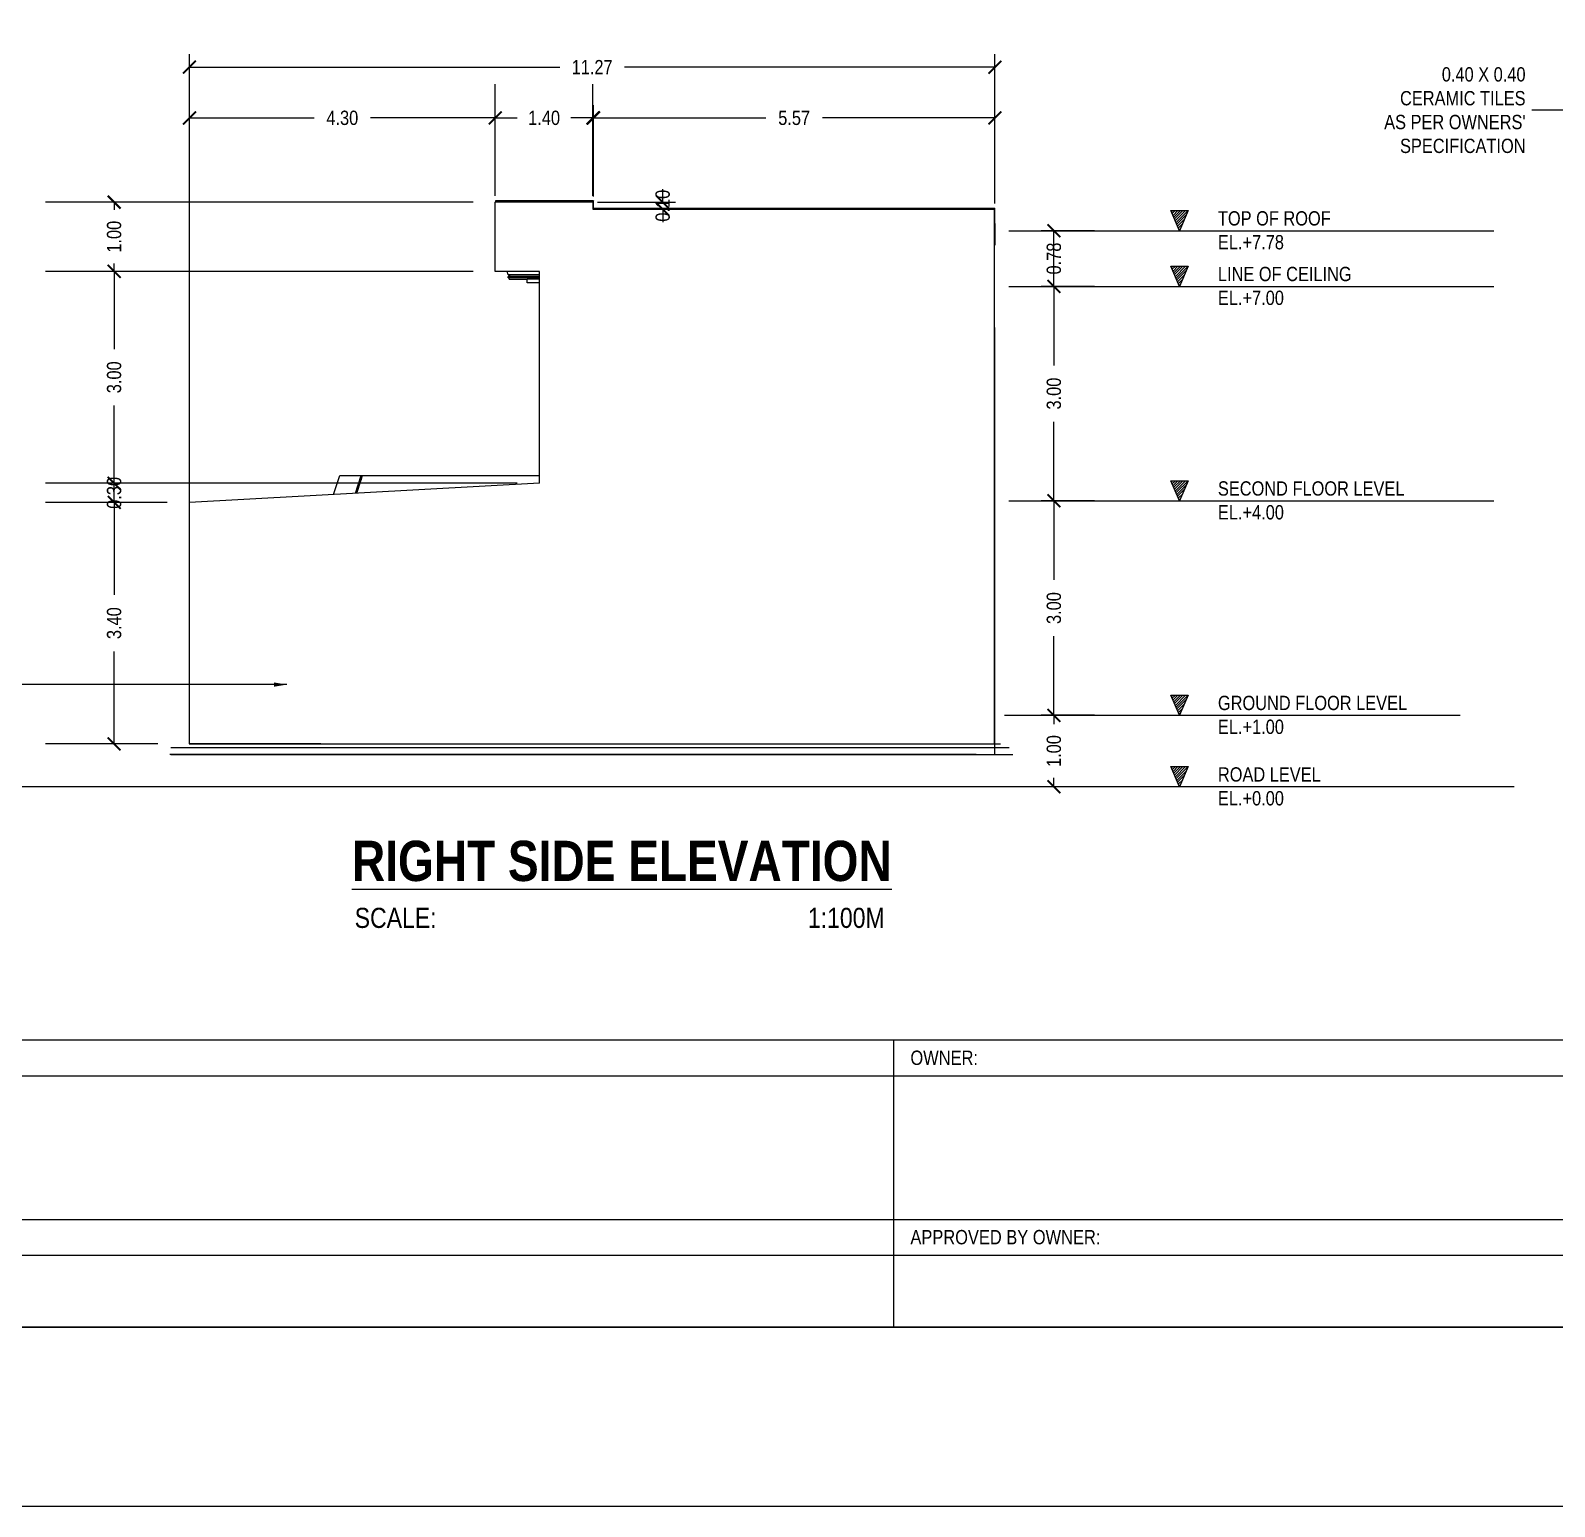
# Model space of a CAD drawing. Header units: inches. Extents: x 7263 to 14962, y 1317 to 2926.
# Drawn here: x 7447.91 to 7469.23, y 1470.12 to 1490.76 of the extents above; entities that cross this region are included whole.
import ezdxf

# ---------------------------------------------------------------- set-up
doc = ezdxf.new("R2010")
doc.units = ezdxf.units.IN
doc.header["$MEASUREMENT"] = 0
for name, color, linetype, lineweight in [('.13', 251, 'Continuous', 13), ('.20', 250, 'Continuous', 15), ('.25', 250, 'Continuous', 25), ('0.25', 250, 'Continuous', 25)]:
    doc.layers.add(name, color=color, linetype=linetype, lineweight=lineweight)
for name, color, linetype in [('Layer3', 3, 'Continuous'), ('Layer6', 6, 'Continuous'), ('Layer8', 8, 'Continuous'), ('text', 7, 'Continuous')]:
    doc.layers.add(name, color=color, linetype=linetype)
doc.styles.get("Standard").update_dxf_attribs({"font": ''})
doc.styles.get('Standard').set_extended_font_data('Tw Cen MT Condensed')
doc.dimstyles.new('ISOMETRIC -30', dxfattribs={"dimtxt": 0.2, "dimasz": 0.18, "dimexe": 0.18, "dimexo": 0.0625, "dimgap": 0.09, "dimtad": 0, "dimzin": 0, "dimdsep": 46, "dimtxsty": 'Standard', "dimblk": 'ARCHTICK', "dimcen": 0.09, "dimclrd": 8, "dimclre": 8, "dimclrt": 2, "dimadec": 0, "dimazin": 0, "dimtfac": 1, "dimtofl": 0, "dimtmove": 0, "dimatfit": 3, "dimfxl": 1, "dimtolj": 1, "dimtzin": 0, "dimarcsym": 0})
doc.dimstyles.get("Standard").update_dxf_attribs({"dimtxt": 0.2, "dimasz": 0.18, "dimexe": 0.18, "dimexo": 0.0625, "dimgap": 0.09, "dimtad": 0, "dimzin": 0, "dimdsep": 46, "dimtxsty": 'Standard', "dimblk": 'ARCHTICK', "dimcen": 0.09, "dimclrd": 8, "dimclre": 8, "dimclrt": 2, "dimadec": 0, "dimazin": 0, "dimtfac": 1, "dimtofl": 0, "dimtmove": 0, "dimatfit": 3, "dimfxl": 1, "dimtolj": 1, "dimtzin": 0, "dimarcsym": 0})

# ---------------------------------------------------------------- blocks, each defined once
blk = doc.blocks.new('_ArchTick')
at = {"color": 0, "linetype": 'ByBlock', "const_width": 0.15}
blk.add_lwpolyline([(-0.5, -0.5), (0.5, 0.5)], dxfattribs=at)
blk = doc.blocks.new('*D283')
at = {"layer": 'Defpoints', "color": 0, "transparency": 16777216}
for p in [(7449.656, 1484.161), (7449.077, 1480.783), (7449.656, 1480.783)]:
    blk.add_point(p, dxfattribs=at)
at = {"layer": 'Layer6', "color": 8, "lineweight": -2, "transparency": 16777216}
for p, q in [((7449.593, 1484.161), (7448.897, 1484.161)), ((7449.077, 1484.161), (7449.077, 1482.867)), ((7449.077, 1480.783), (7449.077, 1482.077)), ((7449.593, 1480.783), (7448.897, 1480.783))]:
    blk.add_line(p, q, dxfattribs=at)
at = {"layer": 'Layer6', "color": 8, "lineweight": -2, "transparency": 16777216, "xscale": 0.18, "yscale": 0.18, "zscale": 0.18}
for p, rotation in [((7449.077, 1484.161), 90), ((7449.077, 1480.783), 270)]:
    blk.add_blockref('_ArchTick', p, dxfattribs=dict(at, rotation=rotation))
at = {"layer": 'Layer6', "color": 2, "transparency": 16777216, "insert": (7449.077, 1482.472), "char_height": 0.2, "attachment_point": 5, "rotation": 90}
blk.add_mtext('\\A1;3.40', dxfattribs=at)
blk = doc.blocks.new('*D284')
at = {"layer": 'Defpoints', "color": 0, "transparency": 16777216}
for p in [(7449.077, 1484.429), (7449.656, 1484.429), (7449.656, 1484.161)]:
    blk.add_point(p, dxfattribs=at)
at = {"layer": 'Layer6', "color": 8, "lineweight": -2, "transparency": 16777216}
for p, q in [((7449.593, 1484.429), (7448.897, 1484.429)), ((7449.077, 1484.161), (7449.077, 1484.429)), ((7449.593, 1484.161), (7448.897, 1484.161))]:
    blk.add_line(p, q, dxfattribs=at)
at = {"layer": 'Layer6', "color": 8, "lineweight": -2, "transparency": 16777216, "xscale": 0.18, "yscale": 0.18, "zscale": 0.18}
for p, rotation in [((7449.077, 1484.429), 90), ((7449.077, 1484.161), 270)]:
    blk.add_blockref('_ArchTick', p, dxfattribs=dict(at, rotation=rotation))
at = {"layer": 'Layer6', "color": 2, "transparency": 16777216, "insert": (7449.077, 1484.295), "char_height": 0.2, "attachment_point": 5, "rotation": 90}
blk.add_mtext('\\A1;0.30', dxfattribs=at)
blk = doc.blocks.new('*D285')
at = {"layer": 'Defpoints', "color": 0, "transparency": 16777216}
for p in [(7449.077, 1487.393), (7449.656, 1487.393), (7449.656, 1484.429)]:
    blk.add_point(p, dxfattribs=at)
at = {"layer": 'Layer6', "color": 8, "lineweight": -2, "transparency": 16777216}
for p, q in [((7449.593, 1487.393), (7448.897, 1487.393)), ((7449.077, 1487.393), (7449.077, 1486.305)), ((7449.077, 1484.429), (7449.077, 1485.516)), ((7449.593, 1484.429), (7448.897, 1484.429))]:
    blk.add_line(p, q, dxfattribs=at)
at = {"layer": 'Layer6', "color": 8, "lineweight": -2, "transparency": 16777216, "xscale": 0.18, "yscale": 0.18, "zscale": 0.18}
for p, rotation in [((7449.077, 1487.393), 90), ((7449.077, 1484.429), 270)]:
    blk.add_blockref('_ArchTick', p, dxfattribs=dict(at, rotation=rotation))
at = {"layer": 'Layer6', "color": 2, "transparency": 16777216, "insert": (7449.077, 1485.911), "char_height": 0.2, "attachment_point": 5, "rotation": 90}
blk.add_mtext('\\A1;3.00', dxfattribs=at)
blk = doc.blocks.new('*D286')
at = {"layer": 'Defpoints', "color": 0, "transparency": 16777216}
for p in [(7449.077, 1488.361), (7449.656, 1488.361), (7449.656, 1487.393)]:
    blk.add_point(p, dxfattribs=at)
at = {"layer": 'Layer6', "color": 8, "lineweight": -2, "transparency": 16777216}
for p, q in [((7449.593, 1488.361), (7448.897, 1488.361)), ((7449.077, 1488.361), (7449.077, 1488.252)), ((7449.593, 1487.393), (7448.897, 1487.393)), ((7449.077, 1487.393), (7449.077, 1487.501))]:
    blk.add_line(p, q, dxfattribs=at)
at = {"layer": 'Layer6', "color": 8, "lineweight": -2, "transparency": 16777216, "xscale": 0.18, "yscale": 0.18, "zscale": 0.18}
for p, rotation in [((7449.077, 1488.361), 90), ((7449.077, 1487.393), 270)]:
    blk.add_blockref('_ArchTick', p, dxfattribs=dict(at, rotation=rotation))
at = {"layer": 'Layer6', "color": 2, "transparency": 16777216, "insert": (7449.077, 1487.877), "char_height": 0.2, "attachment_point": 5, "rotation": 90}
blk.add_mtext('\\A1;1.00', dxfattribs=at)
blk = doc.blocks.new('*D287')
at = {"layer": 'Defpoints', "color": 0, "transparency": 16777216}
for p in [(7450.131, 1489.539), (7450.131, 1488.684), (7454.409, 1488.684)]:
    blk.add_point(p, dxfattribs=at)
at = {"layer": 'Layer6', "color": 8, "lineweight": -2, "transparency": 16777216}
for p, q in [((7450.131, 1488.746), (7450.131, 1489.719)), ((7454.409, 1488.746), (7454.409, 1489.719)), ((7450.131, 1489.539), (7451.875, 1489.539)), ((7454.409, 1489.539), (7452.665, 1489.539))]:
    blk.add_line(p, q, dxfattribs=at)
at = {"layer": 'Layer6', "color": 8, "lineweight": -2, "transparency": 16777216, "xscale": 0.18, "yscale": 0.18, "zscale": 0.18, "rotation": 180}
blk.add_blockref('_ArchTick', (7450.131, 1489.539), dxfattribs=at)
at = {"layer": 'Layer6', "color": 8, "lineweight": -2, "transparency": 16777216, "xscale": 0.18, "yscale": 0.18, "zscale": 0.18}
blk.add_blockref('_ArchTick', (7454.409, 1489.539), dxfattribs=at)
at = {"layer": 'Layer6', "color": 2, "transparency": 16777216, "insert": (7452.27, 1489.539), "char_height": 0.2, "attachment_point": 5}
blk.add_mtext('\\A1;4.30', dxfattribs=at)
blk = doc.blocks.new('*D288')
at = {"layer": 'Defpoints', "color": 0, "transparency": 16777216}
for p in [(7455.778, 1489.539), (7454.409, 1488.684), (7455.778, 1488.684)]:
    blk.add_point(p, dxfattribs=at)
at = {"layer": 'Layer6', "color": 8, "lineweight": -2, "transparency": 16777216}
for p, q in [((7454.409, 1488.746), (7454.409, 1489.719)), ((7455.778, 1488.746), (7455.778, 1489.719)), ((7454.409, 1489.539), (7454.718, 1489.539)), ((7455.778, 1489.539), (7455.469, 1489.539))]:
    blk.add_line(p, q, dxfattribs=at)
at = {"layer": 'Layer6', "color": 8, "lineweight": -2, "transparency": 16777216, "xscale": 0.18, "yscale": 0.18, "zscale": 0.18, "rotation": 180}
blk.add_blockref('_ArchTick', (7454.409, 1489.539), dxfattribs=at)
at = {"layer": 'Layer6', "color": 8, "lineweight": -2, "transparency": 16777216, "xscale": 0.18, "yscale": 0.18, "zscale": 0.18}
blk.add_blockref('_ArchTick', (7455.778, 1489.539), dxfattribs=at)
at = {"layer": 'Layer6', "color": 2, "transparency": 16777216, "insert": (7455.094, 1489.539), "char_height": 0.2, "attachment_point": 5}
blk.add_mtext('\\A1;1.40', dxfattribs=at)
blk = doc.blocks.new('*D289')
at = {"layer": 'Defpoints', "color": 0, "transparency": 16777216}
for p in [(7455.778, 1488.361), (7455.778, 1488.261), (7456.754, 1488.261)]:
    blk.add_point(p, dxfattribs=at)
at = {"layer": 'Layer6', "color": 8, "lineweight": -2, "transparency": 16777216}
for p, q in [((7456.754, 1488.361), (7456.754, 1488.541)), ((7455.841, 1488.361), (7456.934, 1488.361)), ((7455.841, 1488.261), (7456.934, 1488.261)), ((7456.754, 1488.261), (7456.754, 1488.081))]:
    blk.add_line(p, q, dxfattribs=at)
at = {"layer": 'Layer6', "color": 8, "lineweight": -2, "transparency": 16777216, "xscale": 0.18, "yscale": 0.18, "zscale": 0.18}
for p, rotation in [((7456.754, 1488.361), 270), ((7456.754, 1488.261), 90)]:
    blk.add_blockref('_ArchTick', p, dxfattribs=dict(at, rotation=rotation))
at = {"layer": 'Layer6', "color": 2, "transparency": 16777216, "insert": (7456.754, 1488.311), "char_height": 0.2, "attachment_point": 5, "rotation": 90}
blk.add_mtext('\\A1;0.10', dxfattribs=at)
blk = doc.blocks.new('*D295')
at = {"layer": 'Defpoints', "color": 0, "transparency": 16777216}
for p in [(7461.402, 1489.539), (7455.784, 1488.378), (7461.402, 1488.278)]:
    blk.add_point(p, dxfattribs=at)
at = {"layer": 'Layer6', "color": 8, "lineweight": -2, "transparency": 16777216}
for p, q in [((7455.784, 1488.441), (7455.784, 1489.719)), ((7461.402, 1488.341), (7461.402, 1489.719)), ((7455.784, 1489.539), (7458.198, 1489.539)), ((7461.402, 1489.539), (7458.988, 1489.539))]:
    blk.add_line(p, q, dxfattribs=at)
at = {"layer": 'Layer6', "color": 8, "lineweight": -2, "transparency": 16777216, "xscale": 0.18, "yscale": 0.18, "zscale": 0.18, "rotation": 180}
blk.add_blockref('_ArchTick', (7455.784, 1489.539), dxfattribs=at)
at = {"layer": 'Layer6', "color": 8, "lineweight": -2, "transparency": 16777216, "xscale": 0.18, "yscale": 0.18, "zscale": 0.18}
blk.add_blockref('_ArchTick', (7461.402, 1489.539), dxfattribs=at)
at = {"layer": 'Layer6', "color": 2, "transparency": 16777216, "insert": (7458.593, 1489.539), "char_height": 0.2, "attachment_point": 5}
blk.add_mtext('\\A1;5.57', dxfattribs=at)
blk = doc.blocks.new('*D296')
at = {"layer": 'Defpoints', "color": 0, "transparency": 16777216}
for p in [(7450.131, 1490.249), (7461.402, 1488.278), (7450.131, 1487.785)]:
    blk.add_point(p, dxfattribs=at)
at = {"layer": 'Layer6', "color": 8, "lineweight": -2, "transparency": 16777216}
for p, q in [((7450.131, 1487.847), (7450.131, 1490.429)), ((7461.402, 1488.341), (7461.402, 1490.429)), ((7450.131, 1490.249), (7455.314, 1490.249)), ((7461.402, 1490.249), (7456.218, 1490.249))]:
    blk.add_line(p, q, dxfattribs=at)
at = {"layer": 'Layer6', "color": 8, "lineweight": -2, "transparency": 16777216, "xscale": 0.18, "yscale": 0.18, "zscale": 0.18, "rotation": 180}
blk.add_blockref('_ArchTick', (7450.131, 1490.249), dxfattribs=at)
at = {"layer": 'Layer6', "color": 8, "lineweight": -2, "transparency": 16777216, "xscale": 0.18, "yscale": 0.18, "zscale": 0.18}
blk.add_blockref('_ArchTick', (7461.402, 1490.249), dxfattribs=at)
at = {"layer": 'Layer6', "color": 2, "transparency": 16777216, "insert": (7455.766, 1490.249), "char_height": 0.2, "attachment_point": 5}
blk.add_mtext('\\A1;11.27', dxfattribs=at)
blk = doc.blocks.new('*D423')
at = {"layer": 'Defpoints', "color": 0, "transparency": 16777216}
for p in [(7462.228, 1484.183), (7462.86, 1484.183), (7462.86, 1481.183)]:
    blk.add_point(p, dxfattribs=at)
at = {"layer": 'Layer6', "color": 8, "lineweight": -2, "transparency": 16777216}
for p, q in [((7462.798, 1484.183), (7462.048, 1484.183)), ((7462.228, 1484.183), (7462.228, 1483.077)), ((7462.228, 1481.183), (7462.228, 1482.288)), ((7462.798, 1481.183), (7462.048, 1481.183))]:
    blk.add_line(p, q, dxfattribs=at)
at = {"layer": 'Layer6', "color": 8, "lineweight": -2, "transparency": 16777216, "xscale": 0.18, "yscale": 0.18, "zscale": 0.18}
for p, rotation in [((7462.228, 1484.183), 90), ((7462.228, 1481.183), 270)]:
    blk.add_blockref('_ArchTick', p, dxfattribs=dict(at, rotation=rotation))
at = {"layer": 'Layer6', "color": 2, "transparency": 16777216, "insert": (7462.228, 1482.683), "char_height": 0.2, "attachment_point": 5, "rotation": 90}
blk.add_mtext('\\A1;3.00', dxfattribs=at)
blk = doc.blocks.new('*D424')
at = {"layer": 'Defpoints', "color": 0, "transparency": 16777216}
for p in [(7462.228, 1487.183), (7462.86, 1487.183), (7462.86, 1484.183)]:
    blk.add_point(p, dxfattribs=at)
at = {"layer": 'Layer6', "color": 8, "lineweight": -2, "transparency": 16777216}
for p, q in [((7462.798, 1487.183), (7462.048, 1487.183)), ((7462.228, 1487.183), (7462.228, 1486.077)), ((7462.228, 1484.183), (7462.228, 1485.288)), ((7462.798, 1484.183), (7462.048, 1484.183))]:
    blk.add_line(p, q, dxfattribs=at)
at = {"layer": 'Layer6', "color": 8, "lineweight": -2, "transparency": 16777216, "xscale": 0.18, "yscale": 0.18, "zscale": 0.18}
for p, rotation in [((7462.228, 1487.183), 90), ((7462.228, 1484.183), 270)]:
    blk.add_blockref('_ArchTick', p, dxfattribs=dict(at, rotation=rotation))
at = {"layer": 'Layer6', "color": 2, "transparency": 16777216, "insert": (7462.228, 1485.683), "char_height": 0.2, "attachment_point": 5, "rotation": 90}
blk.add_mtext('\\A1;3.00', dxfattribs=at)
blk = doc.blocks.new('*D425')
at = {"layer": 'Defpoints', "color": 0, "transparency": 16777216}
for p in [(7462.228, 1487.961), (7462.86, 1487.961), (7462.86, 1487.183)]:
    blk.add_point(p, dxfattribs=at)
at = {"layer": 'Layer6', "color": 8, "lineweight": -2, "transparency": 16777216}
for p, q in [((7462.798, 1487.961), (7462.048, 1487.961)), ((7462.228, 1487.183), (7462.228, 1487.961)), ((7462.798, 1487.183), (7462.048, 1487.183))]:
    blk.add_line(p, q, dxfattribs=at)
at = {"layer": 'Layer6', "color": 8, "lineweight": -2, "transparency": 16777216, "xscale": 0.18, "yscale": 0.18, "zscale": 0.18}
for p, rotation in [((7462.228, 1487.961), 90), ((7462.228, 1487.183), 270)]:
    blk.add_blockref('_ArchTick', p, dxfattribs=dict(at, rotation=rotation))
at = {"layer": 'Layer6', "color": 2, "transparency": 16777216, "insert": (7462.228, 1487.572), "char_height": 0.2, "attachment_point": 5, "rotation": 90}
blk.add_mtext('\\A1;0.78', dxfattribs=at)
blk = doc.blocks.new('*D426')
at = {"layer": '.25', "color": 8, "lineweight": -2, "transparency": 16777216}
for p, q in [((7462.798, 1481.183), (7462.048, 1481.183)), ((7462.228, 1481.183), (7462.228, 1481.058)), ((7462.228, 1480.183), (7462.228, 1480.307)), ((7462.798, 1480.183), (7462.048, 1480.183))]:
    blk.add_line(p, q, dxfattribs=at)
at = {"layer": 'Defpoints', "color": 0, "transparency": 16777216}
for p in [(7462.86, 1481.183), (7462.228, 1480.183), (7462.86, 1480.183)]:
    blk.add_point(p, dxfattribs=at)
at = {"layer": '.25', "color": 8, "lineweight": -2, "transparency": 16777216, "xscale": 0.18, "yscale": 0.18, "zscale": 0.18}
for p, rotation in [((7462.228, 1481.183), 90), ((7462.228, 1480.183), 270)]:
    blk.add_blockref('_ArchTick', p, dxfattribs=dict(at, rotation=rotation))
at = {"layer": '.25', "color": 2, "transparency": 16777216, "insert": (7462.228, 1480.683), "char_height": 0.2, "attachment_point": 5, "rotation": 90}
blk.add_mtext('\\A1;1.00', dxfattribs=at)

msp = doc.modelspace()

# ---------------------------------------------------------------- hatches: boundary and pattern name
at = {"layer": '.13'}
h = msp.add_hatch(dxfattribs=at)
h.set_pattern_fill('ANSI31', color=0, scale=0.201353, style=0)
h.set_pattern_definition([(45, (7308.608282, 2534.560102), (-0.017797266, 0.017797266), [])])
h.paths.add_polyline_path([(7464.108, 1488.243), (7463.866, 1488.243), (7463.987, 1487.961)])
h = msp.add_hatch(dxfattribs=at)
h.set_pattern_fill('ANSI31', color=0, scale=0.201353, style=0)
h.set_pattern_definition([(45, (7308.608282, 2533.781806), (-0.017797266, 0.017797266), [])])
h.paths.add_polyline_path([(7464.108, 1487.465), (7463.866, 1487.465), (7463.987, 1487.183)])
h = msp.add_hatch(dxfattribs=at)
h.set_pattern_fill('ANSI31', color=0, scale=0.201353, style=0)
h.set_pattern_definition([(45, (7308.608282, 2530.781806), (-0.017797266, 0.017797266), [])])
h.paths.add_polyline_path([(7464.108, 1484.465), (7463.866, 1484.465), (7463.987, 1484.183)])
h = msp.add_hatch(dxfattribs=at)
h.set_pattern_fill('ANSI31', color=0, scale=0.201353, style=0)
h.set_pattern_definition([(45, (7308.608282, 2527.781806), (-0.017797266, 0.017797266), [])])
h.paths.add_polyline_path([(7464.108, 1481.465), (7463.866, 1481.465), (7463.987, 1481.183)])
h = msp.add_hatch(dxfattribs=at)
h.set_pattern_fill('ANSI31', color=0, scale=0.201353, style=0)
h.set_pattern_definition([(45, (7308.608282, 2526.781806), (-0.017797266, 0.017797266), [])])
h.paths.add_polyline_path([(7464.108, 1480.465), (7463.866, 1480.465), (7463.987, 1480.183)])

# ---------------------------------------------------------------- linework, layer by layer
at = {"layer": '.20', "color": 0}
for p, q in [((7463.866, 1488.243), (7464.108, 1488.243)), ((7463.866, 1487.465), (7464.108, 1487.465)), ((7463.866, 1484.465), (7464.108, 1484.465)), ((7463.866, 1481.465), (7464.108, 1481.465)), ((7463.866, 1480.465), (7464.108, 1480.465))]:
    msp.add_line(p, q, dxfattribs=at)
at = {"layer": '0.25', "color": 0}
for points in [[(7463.987, 1487.961), (7463.866, 1488.243), (7464.108, 1488.243), (7463.987, 1487.961)], [(7463.987, 1487.183), (7463.866, 1487.465), (7464.108, 1487.465), (7463.987, 1487.183)], [(7463.987, 1484.183), (7463.866, 1484.465), (7464.108, 1484.465), (7463.987, 1484.183)], [(7463.987, 1481.183), (7463.866, 1481.465), (7464.108, 1481.465), (7463.987, 1481.183)], [(7463.987, 1480.183), (7463.866, 1480.465), (7464.108, 1480.465), (7463.987, 1480.183)]]:
    msp.add_lwpolyline(points, dxfattribs=at)
at = {"layer": 'Defpoints'}
msp.add_lwpolyline([(7415.697, 1521.116), (7492.197, 1521.116), (7492.197, 1470.116), (7415.697, 1470.116)], close=True, dxfattribs=at)
at = {"layer": 'Layer3'}
for p, q in [((7459.985, 1476.642), (7459.985, 1472.626)), ((7419.712, 1476.14), (7489.687, 1476.14)), ((7444.267, 1474.132), (7471.802, 1474.132)), ((7444.267, 1473.63), (7471.802, 1473.63))]:
    msp.add_line(p, q, dxfattribs=at)
at = {"layer": 'Layer6'}
for p, q in [((7419.712, 1476.642), (7489.687, 1476.642)), ((7419.712, 1472.626), (7489.687, 1472.626))]:
    msp.add_line(p, q, dxfattribs=at)
msp.add_lwpolyline([(7489.687, 1472.626), (7419.712, 1472.626), (7419.712, 1518.606), (7489.687, 1518.606)], close=True, dxfattribs=at)
at = {"layer": 'Layer8'}
for p, q in [((7450.131, 1484.161), (7450.131, 1490.01)), ((7454.409, 1488.45), (7454.409, 1490.01)), ((7455.778, 1488.45), (7455.778, 1490.01)), ((7461.402, 1488.45), (7461.402, 1490.01)), ((7454.099, 1488.361), (7448.118, 1488.361)), ((7461.595, 1487.961), (7468.386, 1487.961)), ((7454.099, 1487.393), (7448.118, 1487.393)), ((7461.595, 1487.183), (7468.386, 1487.183)), ((7454.719, 1484.429), (7448.118, 1484.429)), ((7449.821, 1484.161), (7448.118, 1484.161)), ((7461.595, 1484.183), (7468.386, 1484.183)), ((7461.538, 1481.183), (7467.911, 1481.183)), ((7449.689, 1480.783), (7448.118, 1480.783)), ((7468.669, 1480.183), (7447.271, 1480.183))]:
    msp.add_line(p, q, dxfattribs=at)
at = {"layer": 'text'}
for p, q in [((7454.415, 1488.378), (7454.409, 1488.361)), ((7455.778, 1488.361), (7454.409, 1488.361)), ((7454.409, 1487.393), (7454.409, 1488.361)), ((7455.784, 1488.378), (7454.415, 1488.378)), ((7455.784, 1488.378), (7455.778, 1488.361)), ((7455.778, 1488.361), (7455.778, 1488.261)), ((7455.784, 1488.278), (7455.778, 1488.261)), ((7455.778, 1488.261), (7461.396, 1488.261)), ((7455.784, 1488.278), (7455.784, 1488.378)), ((7455.784, 1488.278), (7461.402, 1488.278)), ((7461.396, 1488.261), (7461.402, 1488.278)), ((7461.396, 1480.783), (7461.396, 1488.261)), ((7461.396, 1480.783), (7461.396, 1488.261)), ((7461.402, 1488.061), (7461.402, 1488.278)), ((7461.403, 1488.061), (7461.403, 1487.761)), ((7455.029, 1487.393), (7454.409, 1487.393)), ((7454.592, 1487.342), (7454.579, 1487.393)), ((7454.606, 1487.342), (7454.592, 1487.342)), ((7454.6, 1487.322), (7454.606, 1487.342)), ((7454.613, 1487.342), (7454.606, 1487.342)), ((7454.613, 1487.322), (7454.613, 1487.342)), ((7455.029, 1487.342), (7454.613, 1487.342)), ((7455.029, 1484.429), (7455.029, 1487.393)), ((7454.592, 1487.302), (7454.592, 1487.322)), ((7454.592, 1487.322), (7454.6, 1487.322)), ((7454.603, 1487.302), (7454.592, 1487.302)), ((7454.6, 1487.322), (7454.613, 1487.322)), ((7454.603, 1487.282), (7454.603, 1487.302)), ((7455.029, 1487.302), (7454.603, 1487.302)), ((7454.603, 1487.282), (7454.858, 1487.282)), ((7455.029, 1487.322), (7454.613, 1487.322)), ((7454.858, 1487.232), (7454.858, 1487.282)), ((7455.029, 1487.282), (7454.858, 1487.282)), ((7455.029, 1487.232), (7454.858, 1487.232)), ((7461.402, 1480.633), (7461.402, 1486.607)), ((7455.029, 1484.429), (7450.131, 1484.161)), ((7452.147, 1484.272), (7452.234, 1484.539)), ((7452.234, 1484.539), (7452.534, 1484.539)), ((7452.453, 1484.288), (7452.534, 1484.539)), ((7452.453, 1484.288), (7452.534, 1484.539)), ((7452.473, 1484.289), (7452.534, 1484.479)), ((7452.534, 1484.539), (7452.534, 1484.539)), ((7452.534, 1484.539), (7452.534, 1484.479)), ((7452.534, 1484.479), (7452.554, 1484.539)), ((7452.534, 1484.539), (7452.554, 1484.539)), ((7452.534, 1484.539), (7455.029, 1484.539)), ((7452.534, 1484.539), (7452.534, 1484.539)), ((7452.554, 1484.539), (7455.029, 1484.539)), ((7450.131, 1480.783), (7450.131, 1484.161)), ((7449.871, 1480.733), (7461.601, 1480.733)), ((7450.125, 1480.783), (7450.131, 1480.783)), ((7451.971, 1480.783), (7450.136, 1480.783)), ((7450.136, 1480.783), (7451.971, 1480.783)), ((7451.786, 1480.783), (7461.049, 1480.783)), ((7451.971, 1480.783), (7460.877, 1480.783)), ((7451.971, 1480.783), (7461.078, 1480.783)), ((7455.07, 1480.783), (7455.078, 1480.783)), ((7455.078, 1480.783), (7455.128, 1480.783)), ((7455.128, 1480.783), (7455.13, 1480.783)), ((7455.13, 1480.783), (7455.138, 1480.783)), ((7455.138, 1480.783), (7455.188, 1480.783)), ((7455.188, 1480.783), (7455.19, 1480.783)), ((7455.19, 1480.783), (7458.387, 1480.783)), ((7458.134, 1480.783), (7460.986, 1480.783)), ((7460.624, 1480.783), (7461.158, 1480.783)), ((7461.078, 1480.783), (7461.481, 1480.783)), ((7461.158, 1480.783), (7461.396, 1480.783)), ((7461.396, 1480.783), (7461.402, 1480.783)), ((7461.127, 1480.633), (7449.857, 1480.633)), ((7449.871, 1480.633), (7461.651, 1480.633)), ((7450.062, 1480.633), (7449.907, 1480.633)), ((7450.262, 1480.633), (7450.107, 1480.633)), ((7450.16, 1480.633), (7450.157, 1480.633)), ((7450.31, 1480.633), (7450.16, 1480.633)), ((7450.221, 1480.633), (7450.212, 1480.633)), ((7450.306, 1480.633), (7450.249, 1480.633)), ((7450.328, 1480.633), (7450.306, 1480.633)), ((7450.312, 1480.633), (7450.31, 1480.633)), ((7452.136, 1480.633), (7450.311, 1480.633)), ((7452.036, 1480.633), (7450.315, 1480.633)), ((7450.954, 1480.633), (7450.334, 1480.633)), ((7450.738, 1480.633), (7450.335, 1480.633)), ((7451.296, 1480.633), (7450.893, 1480.633)), ((7452.136, 1480.633), (7450.954, 1480.633)), ((7451.898, 1480.633), (7450.954, 1480.633)), ((7451.848, 1480.633), (7451.445, 1480.633)), ((7452.605, 1480.633), (7451.898, 1480.633)), ((7452.363, 1480.633), (7451.898, 1480.633)), ((7452.136, 1480.633), (7451.997, 1480.633)), ((7454.33, 1480.633), (7452.036, 1480.633)), ((7460.93, 1480.633), (7452.136, 1480.633)), ((7460.93, 1480.633), (7452.136, 1480.633)), ((7454.33, 1480.633), (7452.136, 1480.633)), ((7452.236, 1480.633), (7452.136, 1480.633)), ((7452.605, 1480.633), (7452.136, 1480.633)), ((7460.83, 1480.633), (7452.236, 1480.633)), ((7453.136, 1480.633), (7452.363, 1480.633)), ((7453.136, 1480.633), (7452.605, 1480.633)), ((7460.941, 1480.633), (7453.136, 1480.633)), ((7460.93, 1480.633), (7453.136, 1480.633)), ((7460.93, 1480.633), (7454.33, 1480.633)), ((7460.93, 1480.633), (7454.33, 1480.633)), ((7460.93, 1480.633), (7454.33, 1480.633)), ((7460.83, 1480.633), (7454.33, 1480.633)), ((7454.43, 1480.633), (7454.33, 1480.633)), ((7460.83, 1480.633), (7454.43, 1480.633)), ((7460.83, 1480.633), (7454.43, 1480.633)), ((7460.93, 1480.633), (7460.83, 1480.633)), ((7460.93, 1480.633), (7460.83, 1480.633)), ((7460.93, 1480.633), (7460.83, 1480.633)), ((7460.938, 1480.633), (7460.93, 1480.633)), ((7461.141, 1480.633), (7461.127, 1480.633))]:
    msp.add_line(p, q, dxfattribs=at)

# ---------------------------------------------------------------- texts
at = {"layer": 'Layer3', "insert": (7447.555, 1479.428), "char_height": 0.5625, "attachment_point": 1}
msp.add_mtext_dynamic_manual_height_columns('\\pi4.84964,t8.78714;{\\fArial Narrow|b1|i0|c0|p34;\\LRIGHT SIDE ELEVATION\\P\\pi4.8883,tz;\\fArial Narrow|b0|i0|c0|p34;\\H0.5x;\\lSCALE:                                                          1:100M}', width=17.1549, gutter_width=1, heights=[0], dxfattribs=at)
at = {"layer": 'Layer6', "color": 2, "char_height": 0.2}
for s, insert, attachment_point in [("0.40 X 0.40\\PCERAMIC TILES\\PAS PER OWNERS'\\PSPECIFICATION", (7468.828, 1489.647), 6), ('TOP OF ROOF\\PEL.+7.78', (7464.523, 1487.966), 4), ('LINE OF CEILING\\PEL.+7.00', (7464.523, 1487.188), 4), ('SECOND FLOOR LEVEL\\PEL.+4.00', (7464.523, 1484.188), 4), ('GROUND FLOOR LEVEL\\PEL.+1.00', (7464.523, 1481.188), 4), ('ROAD LEVEL\\PEL.+0.00', (7464.523, 1480.188), 4)]:
    msp.add_mtext(s, dxfattribs=dict(at, insert=insert, attachment_point=attachment_point))
at = {"layer": 'text', "attachment_point": 1}
for s, insert, char_height in [('OWNER:', (7460.22, 1476.493), 0.2008), ('APPROVED BY OWNER:', (7460.22, 1473.984), 0.20079)]:
    msp.add_mtext(s, dxfattribs=dict(at, insert=insert, char_height=char_height))

# ---------------------------------------------------------------- dimensions: what is measured, and where the dimension line sits
at = {"layer": '.25', "color": 9, "true_color": 0xc7c8ca}
dim = msp.add_linear_dim(base=(7462.228, 1480.183), p1=(7462.86, 1481.183), p2=(7462.86, 1480.183), angle=90, text='1.00', dimstyle='ISOMETRIC -30', override={"dimpost": 'M'}, dxfattribs=at)
dim.commit()
dim.dimension.update_dxf_attribs({"geometry": '*D426', "text_midpoint": (7462.228, 1480.683)})
at = {"layer": 'Layer6'}
for base, p1, p2, text, picture, middle in [((7450.131, 1490.249), (7461.402, 1488.278), (7450.131, 1487.785), '11.27', '*D296', (7455.766, 1490.249)), ((7450.131, 1489.539), (7454.409, 1488.684), (7450.131, 1488.684), '4.30', '*D287', (7452.27, 1489.539)), ((7455.778, 1489.539), (7454.409, 1488.684), (7455.778, 1488.684), '1.40', '*D288', (7455.094, 1489.539)), ((7461.402, 1489.539), (7455.784, 1488.378), (7461.402, 1488.278), '5.57', '*D295', (7458.593, 1489.539))]:
    dim = msp.add_linear_dim(base=base, p1=p1, p2=p2, text=text, dimstyle='Standard', override={"dimpost": 'M'}, dxfattribs=at)
    dim.commit()
    dim.dimension.update_dxf_attribs({"geometry": picture, "text_midpoint": middle})
for base, p1, p2, text, picture, middle in [((7449.077, 1488.361), (7449.656, 1487.393), (7449.656, 1488.361), '1.00', '*D286', (7449.077, 1487.877)), ((7449.077, 1487.393), (7449.656, 1484.429), (7449.656, 1487.393), '3.00', '*D285', (7449.077, 1485.911)), ((7462.228, 1487.183), (7462.86, 1484.183), (7462.86, 1487.183), '3.00', '*D424', (7462.228, 1485.683)), ((7449.077, 1480.783), (7449.656, 1484.161), (7449.656, 1480.783), '3.40', '*D283', (7449.077, 1482.472)), ((7462.228, 1484.183), (7462.86, 1481.183), (7462.86, 1484.183), '3.00', '*D423', (7462.228, 1482.683))]:
    dim = msp.add_linear_dim(base=base, p1=p1, p2=p2, angle=90, text=text, dimstyle='Standard', override={"dimpost": 'M'}, dxfattribs=at)
    dim.commit()
    dim.dimension.update_dxf_attribs({"geometry": picture, "text_midpoint": middle})
for base, p1, p2, text, picture, middle in [((7456.754, 1488.261), (7455.778, 1488.361), (7455.778, 1488.261), '0.10', '*D289', (7456.754, 1488.311)), ((7462.228, 1487.961), (7462.86, 1487.183), (7462.86, 1487.961), '0.78', '*D425', (7462.228, 1487.572)), ((7449.077, 1484.429), (7449.656, 1484.161), (7449.656, 1484.429), '0.30', '*D284', (7449.077, 1484.295))]:
    dim = msp.add_linear_dim(base=base, p1=p1, p2=p2, angle=90, text=text, dimstyle='Standard', override={"dimpost": 'M'}, dxfattribs=at)
    dim.commit()
    dim.dimension.update_dxf_attribs({"geometry": picture, "text_midpoint": middle, "dimtype": 160})

# ---------------------------------------------------------------- leaders
at = {"layer": 'Layer6', "annotation_type": 0, "has_hookline": 1, "hookline_direction": 1}
for points, text_width in [([(7471.841, 1489.647), (7468.918, 1489.647)], 2.581), ([(7451.495, 1481.613), (7446.676, 1481.613)], 1.524)]:
    msp.add_leader(points, dimstyle='Standard', dxfattribs=dict(at, text_width=text_width))

doc.saveas('drawing.dxf')
